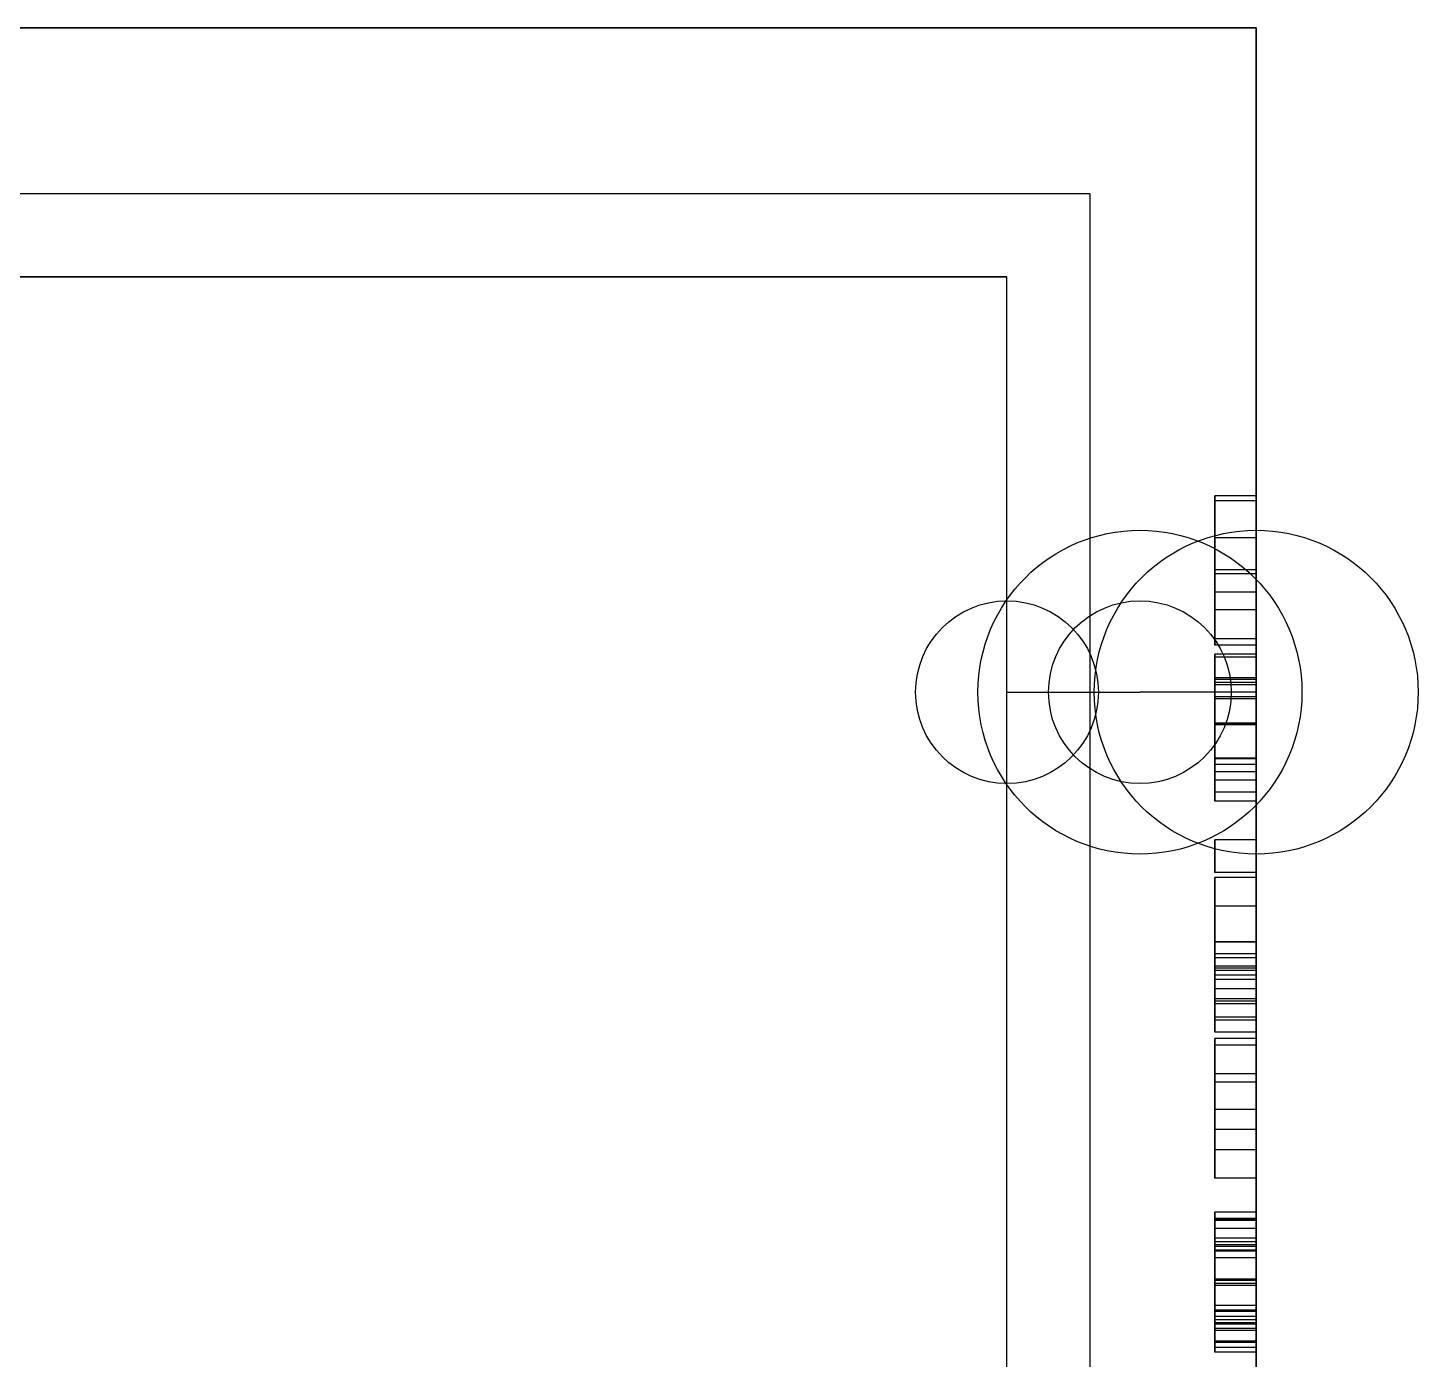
# Model space of a CAD drawing. Extents: x -67 to 67, y -52 to 49.
# Drawn here: x 50.21 to 66.95, y 32.97 to 49 of the extents above; entities that cross this region are included whole.
import ezdxf

# ---------------------------------------------------------------- set-up
doc = ezdxf.new("R2010")
doc.units = 0
doc.layers.add('Cut', color=7, linetype='CONTINUOUS')

msp = doc.modelspace()

# ---------------------------------------------------------------- linework, layer by layer
at = {"layer": 'Cut'}
for p, q in [((-65, 49), (65, 49)), ((-65, 49, -2), (65, 49, -2)), ((-65, 49), (65, 49)), ((-65, 49, -2), (65, 49, -2)), ((65, 49, -26), (-65, 49, -26)), ((65, 49, -26), (-65, 49, -26)), ((65, 49), (65, 49, -2)), ((65, 49), (65, 49, -2)), ((65, 49), (65, -50)), ((65, 49, -2), (65, -50, -2)), ((65, 49), (65, -50)), ((65, 49, -2), (65, 49, -26)), ((65, 49, -2), (65, -50, -2)), ((65, -50, -26), (65, 49, -26)), ((65, 49, -2), (65, 49, -26)), ((65, -50, -26), (65, 49, -26)), ((63, 47, -26), (-63, 47, -26)), ((63, 47, -26), (-63, 47, -26)), ((63, 47, -24), (-63, 47, -24)), ((63, 47, -24), (-63, 47, -24)), ((63, -48, -26), (63, 47, -26)), ((63, 47, -26), (63, 47, -24)), ((63, -48, -26), (63, 47, -26)), ((63, -48, -24), (63, 47, -24)), ((63, 47, -26), (63, 47, -24)), ((63, -48, -24), (63, 47, -24)), ((-62, 46, -2), (62, 46, -2)), ((-62, 46, -2), (62, 46, -2)), ((62, 46, -24), (-62, 46, -24)), ((62, 46, -24), (-62, 46, -24)), ((62, -47, -2), (62, 46, -2)), ((62, -47, -2), (62, 46, -2)), ((62, 46, -2), (62, 46, -24)), ((62, -47, -24), (62, 46, -24)), ((62, 46, -2), (62, 46, -24)), ((62, -47, -24), (62, 46, -24)), ((65, 43.3643, -8), (64.5, 43.3643, -8)), ((64.5, 43.3643, -8), (64.5, 41.5682, -8)), ((65, 43.3643, -7.6943), (64.5, 43.3643, -7.6943)), ((65, 43.3643, -8), (64.5, 43.3643, -8)), ((64.5, 43.3643, -7.6943), (64.5, 43.3643, -8)), ((65, 43.3643, -7.6943), (64.5, 43.3643, -7.6943)), ((64.5, 42.4268, -7.6943), (64.5, 43.3643, -7.6943)), ((64.5, 43.3643, -8), (64.5, 41.5682, -8)), ((64.5, 43.3643, -7.6943), (64.5, 43.3643, -8)), ((64.5, 42.4268, -7.6943), (64.5, 43.3643, -7.6943)), ((65, 43.3643, -8), (65, 41.5682, -8)), ((65, 43.3643, -7.6943), (65, 43.3643, -8)), ((65, 42.4268, -7.6943), (65, 43.3643, -7.6943)), ((65, 43.3643, -8), (65, 41.5682, -8)), ((65, 43.3643, -7.6943), (65, 43.3643, -8)), ((65, 42.4268, -7.6943), (65, 43.3643, -7.6943)), ((65, 43.3032, -6.107), (64.5, 43.3032, -6.107)), ((64.5, 43.3032, -6.107), (64.5, 42.2051, -7.465)), ((65, 43.3032, -5.8803), (64.5, 43.3032, -5.8803)), ((65, 43.3032, -6.107), (64.5, 43.3032, -6.107)), ((64.5, 43.3032, -5.8803), (64.5, 43.3032, -6.107)), ((65, 43.3032, -5.8803), (64.5, 43.3032, -5.8803)), ((64.5, 41.6446, -5.8803), (64.5, 43.3032, -5.8803)), ((64.5, 43.3032, -6.107), (64.5, 42.2051, -7.465)), ((64.5, 43.3032, -5.8803), (64.5, 43.3032, -6.107)), ((64.5, 41.6446, -5.8803), (64.5, 43.3032, -5.8803)), ((65, 43.3032, -6.107), (65, 42.2051, -7.465)), ((65, 43.3032, -5.8803), (65, 43.3032, -6.107)), ((65, 41.6446, -5.8803), (65, 43.3032, -5.8803)), ((65, 43.3032, -6.107), (65, 42.2051, -7.465)), ((65, 43.3032, -5.8803), (65, 43.3032, -6.107)), ((65, 41.6446, -5.8803), (65, 43.3032, -5.8803)), ((65, 42.8599, -6.1541), (64.5, 42.8599, -6.1541)), ((65, 42.8599, -6.1541), (64.5, 42.8599, -6.1541)), ((64.5, 41.5682, -7.7121), (64.5, 42.8599, -6.1541)), ((64.5, 41.5682, -7.7121), (64.5, 42.8599, -6.1541)), ((65, 41.5682, -7.7121), (65, 42.8599, -6.1541)), ((65, 41.5682, -7.7121), (65, 42.8599, -6.1541)), ((65, 42.4726, -6.1656), (64.5, 42.4726, -6.1656)), ((64.5, 42.4726, -6.1656), (64.5, 41.6446, -6.1656)), ((65, 42.4726, -6.1656), (64.5, 42.4726, -6.1656)), ((64.5, 42.4726, -6.1656), (64.5, 41.6446, -6.1656)), ((65, 42.4268, -7.6943), (64.5, 42.4268, -7.6943)), ((65, 42.4268, -7.6943), (64.5, 42.4268, -7.6943)), ((65, 42.4726, -6.1656), (65, 41.6446, -6.1656)), ((65, 42.4726, -6.1656), (65, 41.6446, -6.1656)), ((65, 42.2051, -7.465), (64.5, 42.2051, -7.465)), ((64.5, 42.2051, -7.465), (64.5, 41.9924, -7.7121)), ((65, 42.2051, -7.465), (64.5, 42.2051, -7.465)), ((64.5, 42.2051, -7.465), (64.5, 41.9924, -7.7121)), ((65, 42.2051, -7.465), (65, 41.9924, -7.7121)), ((65, 42.2051, -7.465), (65, 41.9924, -7.7121)), ((65, 41.9924, -7.7121), (64.5, 41.9924, -7.7121)), ((65, 41.9924, -7.7121), (64.5, 41.9924, -7.7121)), ((65, 41.6446, -5.8803), (64.5, 41.6446, -5.8803)), ((65, 41.6446, -6.1656), (64.5, 41.6446, -6.1656)), ((65, 41.6446, -5.8803), (64.5, 41.6446, -5.8803)), ((64.5, 41.6446, -6.1656), (64.5, 41.6446, -5.8803)), ((65, 41.6446, -6.1656), (64.5, 41.6446, -6.1656)), ((64.5, 41.6446, -6.1656), (64.5, 41.6446, -5.8803)), ((65, 41.5682, -8), (64.5, 41.5682, -8)), ((65, 41.5682, -7.7121), (64.5, 41.5682, -7.7121)), ((65, 41.5682, -8), (64.5, 41.5682, -8)), ((65, 41.5682, -7.7121), (64.5, 41.5682, -7.7121)), ((64.5, 41.5682, -8), (64.5, 41.5682, -7.7121)), ((64.5, 41.5682, -8), (64.5, 41.5682, -7.7121)), ((65, 41.6446, -6.1656), (65, 41.6446, -5.8803)), ((65, 41.6446, -6.1656), (65, 41.6446, -5.8803)), ((65, 41.5682, -8), (65, 41.5682, -7.7121)), ((65, 41.5682, -8), (65, 41.5682, -7.7121)), ((65, 41.4561, -7.2293), (64.5, 41.4561, -7.2293)), ((65, 41.4561, -7.2293), (64.5, 41.4561, -7.2293)), ((64.5, 41.1172, -7.1847), (64.5, 41.4561, -7.2293)), ((64.5, 41.1172, -7.1847), (64.5, 41.4561, -7.2293)), ((65, 41.4229, -6.5631), (64.5, 41.4229, -6.5631)), ((64.5, 41.4229, -6.5631), (64.5, 41.0892, -6.614)), ((65, 41.4229, -6.5631), (64.5, 41.4229, -6.5631)), ((64.5, 41.4229, -6.5631), (64.5, 41.0892, -6.614)), ((65, 41.1172, -7.1847), (65, 41.4561, -7.2293)), ((65, 41.1172, -7.1847), (65, 41.4561, -7.2293)), ((65, 41.4229, -6.5631), (65, 41.0892, -6.614)), ((65, 41.4229, -6.5631), (65, 41.0892, -6.614)), ((65, 41.172, -7.7962), (64.5, 41.172, -7.7962)), ((65, 41.172, -7.7962), (64.5, 41.172, -7.7962)), ((65, 41.1541, -6.0586), (64.5, 41.1541, -6.0586)), ((65, 41.1541, -6.0586), (64.5, 41.1541, -6.0586)), ((65, 41.1172, -7.1847), (64.5, 41.1172, -7.1847)), ((65, 41.1172, -7.1847), (64.5, 41.1172, -7.1847)), ((65, 41.0892, -6.614), (64.5, 41.0892, -6.614)), ((65, 41.0892, -6.614), (64.5, 41.0892, -6.614)), ((62, 41, -17.9), (63.6, 41, -17.9)), ((62, 41, -17.9), (63.6, 41, -17.9)), ((65, 41, -20.95), (63.6, 41, -20.95)), ((65, 41, -20.95), (63.6, 41, -20.95)), ((65, 40.9452, -7.5847), (64.5, 40.9452, -7.5847)), ((65, 40.9452, -7.5847), (64.5, 40.9452, -7.5847)), ((65, 40.9197, -6.279), (64.5, 40.9197, -6.279)), ((65, 40.9197, -6.279), (64.5, 40.9197, -6.279)), ((65, 40.6268, -6.1656), (64.5, 40.6268, -6.1656)), ((65, 40.6268, -6.1656), (64.5, 40.6268, -6.1656)), ((65, 40.6127, -5.8803), (64.5, 40.6127, -5.8803)), ((65, 40.6127, -5.8803), (64.5, 40.6127, -5.8803)), ((65, 40.6115, -8), (64.5, 40.6115, -8)), ((65, 40.6115, -8), (64.5, 40.6115, -8)), ((65, 40.6076, -7.7146), (64.5, 40.6076, -7.7146)), ((65, 40.6076, -7.7146), (64.5, 40.6076, -7.7146)), ((65, 40.2038, -6.3516), (64.5, 40.2038, -6.3516)), ((65, 40.2038, -6.3516), (64.5, 40.2038, -6.3516)), ((65, 40.1987, -7.5299), (64.5, 40.1987, -7.5299)), ((65, 40.1987, -7.5299), (64.5, 40.1987, -7.5299)), ((65, 40.1287, -6.0038), (64.5, 40.1287, -6.0038)), ((65, 40.1287, -6.0038), (64.5, 40.1287, -6.0038)), ((65, 40.042, -6.9389), (64.5, 40.042, -6.9389)), ((65, 40.042, -6.9389), (64.5, 40.042, -6.9389)), ((65, 39.9414, -7.7287), (64.5, 39.9414, -7.7287)), ((65, 39.9414, -7.7287), (64.5, 39.9414, -7.7287)), ((65, 39.7962, -6.3732), (64.5, 39.7962, -6.3732)), ((65, 39.7962, -6.3732), (64.5, 39.7962, -6.3732)), ((65, 39.6879, -6.9478), (64.5, 39.6879, -6.9478)), ((65, 39.6879, -6.9478), (64.5, 39.6879, -6.9478)), ((65, 39.2229, -8), (64.5, 39.2229, -8)), ((64.5, 39.2229, -8), (64.5, 38.8306, -8)), ((65, 39.2229, -7.5924), (64.5, 39.2229, -7.5924)), ((65, 39.2229, -8), (64.5, 39.2229, -8)), ((64.5, 39.2229, -7.5924), (64.5, 39.2229, -8)), ((65, 39.2229, -7.5924), (64.5, 39.2229, -7.5924)), ((64.5, 38.8306, -7.5924), (64.5, 39.2229, -7.5924)), ((64.5, 39.2229, -8), (64.5, 38.8306, -8)), ((64.5, 39.2229, -7.5924), (64.5, 39.2229, -8)), ((64.5, 38.8306, -7.5924), (64.5, 39.2229, -7.5924)), ((65, 39.2229, -8), (65, 38.8306, -8)), ((65, 39.2229, -7.5924), (65, 39.2229, -8)), ((65, 38.8306, -7.5924), (65, 39.2229, -7.5924)), ((65, 39.2229, -8), (65, 38.8306, -8)), ((65, 39.2229, -7.5924), (65, 39.2229, -8)), ((65, 38.8306, -7.5924), (65, 39.2229, -7.5924)), ((65, 38.8306, -8), (64.5, 38.8306, -8)), ((65, 38.8306, -7.5924), (64.5, 38.8306, -7.5924)), ((65, 38.8306, -8), (64.5, 38.8306, -8)), ((65, 38.8306, -7.5924), (64.5, 38.8306, -7.5924)), ((64.5, 38.8306, -8), (64.5, 38.8306, -7.5924)), ((64.5, 38.8306, -8), (64.5, 38.8306, -7.5924)), ((65, 38.7669, -5.8803), (64.5, 38.7669, -5.8803)), ((64.5, 38.7669, -5.8803), (64.5, 37.9949, -8.0038)), ((65, 38.7669, -5.8803), (64.5, 38.7669, -5.8803)), ((64.5, 38.4229, -5.8803), (64.5, 38.7669, -5.8803)), ((64.5, 38.7669, -5.8803), (64.5, 37.9949, -8.0038)), ((64.5, 38.4229, -5.8803), (64.5, 38.7669, -5.8803)), ((65, 38.8306, -8), (65, 38.8306, -7.5924)), ((65, 38.8306, -8), (65, 38.8306, -7.5924)), ((65, 38.7669, -5.8803), (65, 37.9949, -8.0038)), ((65, 38.4229, -5.8803), (65, 38.7669, -5.8803)), ((65, 38.7669, -5.8803), (65, 37.9949, -8.0038)), ((65, 38.4229, -5.8803), (65, 38.7669, -5.8803)), ((65, 38.4229, -5.8803), (64.5, 38.4229, -5.8803)), ((65, 38.4229, -5.8803), (64.5, 38.4229, -5.8803)), ((64.5, 37.9898, -7.1248), (64.5, 38.4229, -5.8803)), ((64.5, 37.9898, -7.1248), (64.5, 38.4229, -5.8803)), ((65, 37.9898, -7.1248), (65, 38.4229, -5.8803)), ((65, 37.9898, -7.1248), (65, 38.4229, -5.8803)), ((65, 37.9949, -8.0038), (64.5, 37.9949, -8.0038)), ((65, 37.9949, -8.0038), (64.5, 37.9949, -8.0038)), ((65, 37.9898, -7.1248), (64.5, 37.9898, -7.1248)), ((65, 37.9898, -7.1248), (64.5, 37.9898, -7.1248)), ((65, 37.8484, -7.6115), (64.5, 37.8484, -7.6115)), ((65, 37.8484, -7.6115), (64.5, 37.8484, -7.6115)), ((65, 37.8025, -8.4777), (64.5, 37.8025, -8.4777)), ((65, 37.8025, -8.4777), (64.5, 37.8025, -8.4777)), ((65, 37.7006, -7.1172), (64.5, 37.7006, -7.1172)), ((65, 37.7006, -7.1172), (64.5, 37.7006, -7.1172)), ((64.5, 37.279, -5.8803), (64.5, 37.7006, -7.1172)), ((64.5, 37.279, -5.8803), (64.5, 37.7006, -7.1172)), ((65, 37.6777, -8), (64.5, 37.6777, -8)), ((64.5, 37.6777, -8), (64.5, 36.9083, -5.8803)), ((65, 37.6777, -8), (64.5, 37.6777, -8)), ((64.5, 37.6777, -8), (64.5, 36.9083, -5.8803)), ((65, 37.279, -5.8803), (65, 37.7006, -7.1172)), ((65, 37.279, -5.8803), (65, 37.7006, -7.1172)), ((65, 37.6777, -8), (65, 36.9083, -5.8803)), ((65, 37.6777, -8), (65, 36.9083, -5.8803)), ((65, 37.6471, -8.0854), (64.5, 37.6471, -8.0854)), ((65, 37.6471, -8.0854), (64.5, 37.6471, -8.0854)), ((65, 37.5924, -8.7338), (64.5, 37.5924, -8.7338)), ((65, 37.5924, -8.7338), (64.5, 37.5924, -8.7338)), ((65, 37.5427, -8.3427), (64.5, 37.5427, -8.3427)), ((65, 37.5427, -8.3427), (64.5, 37.5427, -8.3427)), ((65, 37.4293, -8.451), (64.5, 37.4293, -8.451)), ((65, 37.4293, -8.451), (64.5, 37.4293, -8.451)), ((65, 37.3096, -8.8153), (64.5, 37.3096, -8.8153)), ((65, 37.3096, -8.8153), (64.5, 37.3096, -8.8153)), ((65, 37.279, -5.8803), (64.5, 37.279, -5.8803)), ((65, 37.279, -5.8803), (64.5, 37.279, -5.8803)), ((64.5, 36.9083, -5.8803), (64.5, 37.279, -5.8803)), ((64.5, 36.9083, -5.8803), (64.5, 37.279, -5.8803)), ((65, 37.2459, -8.4892), (64.5, 37.2459, -8.4892)), ((65, 37.2459, -8.4892), (64.5, 37.2459, -8.4892)), ((65, 36.9083, -5.8803), (65, 37.279, -5.8803)), ((65, 36.9083, -5.8803), (65, 37.279, -5.8803)), ((65, 37.0879, -8.7745), (64.5, 37.0879, -8.7745)), ((65, 37.0879, -8.7745), (64.5, 37.0879, -8.7745)), ((64.5, 37.0879, -8.7745), (64.5, 37.0497, -8.4586)), ((64.5, 37.0879, -8.7745), (64.5, 37.0497, -8.4586)), ((65, 37.0497, -8.4586), (64.5, 37.0497, -8.4586)), ((65, 37.0497, -8.4586), (64.5, 37.0497, -8.4586)), ((65, 37.0879, -8.7745), (65, 37.0497, -8.4586)), ((65, 37.0879, -8.7745), (65, 37.0497, -8.4586)), ((65, 36.9083, -5.8803), (64.5, 36.9083, -5.8803)), ((65, 36.9083, -5.8803), (64.5, 36.9083, -5.8803)), ((65, 36.8293, -8), (64.5, 36.8293, -8)), ((64.5, 36.8293, -8), (64.5, 36.4051, -8)), ((65, 36.8293, -8), (64.5, 36.8293, -8)), ((64.5, 35.9758, -6.6662), (64.5, 36.8293, -8)), ((64.5, 36.8293, -8), (64.5, 36.4051, -8)), ((64.5, 35.9758, -6.6662), (64.5, 36.8293, -8)), ((65, 36.8293, -8), (65, 36.4051, -8)), ((65, 35.9758, -6.6662), (65, 36.8293, -8)), ((65, 36.8293, -8), (65, 36.4051, -8)), ((65, 35.9758, -6.6662), (65, 36.8293, -8)), ((65, 36.7516, -5.8803), (64.5, 36.7516, -5.8803)), ((64.5, 36.7516, -5.8803), (64.5, 35.9758, -6.6662)), ((65, 36.7516, -5.8803), (64.5, 36.7516, -5.8803)), ((64.5, 36.3057, -5.8803), (64.5, 36.7516, -5.8803)), ((64.5, 36.7516, -5.8803), (64.5, 35.9758, -6.6662)), ((64.5, 36.3057, -5.8803), (64.5, 36.7516, -5.8803)), ((65, 36.7516, -5.8803), (65, 35.9758, -6.6662)), ((65, 36.3057, -5.8803), (65, 36.7516, -5.8803)), ((65, 36.7516, -5.8803), (65, 35.9758, -6.6662)), ((65, 36.3057, -5.8803), (65, 36.7516, -5.8803)), ((65, 36.4051, -8), (64.5, 36.4051, -8)), ((64.5, 36.4051, -8), (64.5, 35.735, -6.9159)), ((65, 36.4051, -8), (64.5, 36.4051, -8)), ((64.5, 36.4051, -8), (64.5, 35.735, -6.9159)), ((65, 36.4051, -8), (65, 35.735, -6.9159)), ((65, 36.4051, -8), (65, 35.735, -6.9159)), ((65, 36.3057, -5.8803), (64.5, 36.3057, -5.8803)), ((65, 36.3057, -5.8803), (64.5, 36.3057, -5.8803)), ((64.5, 35.4917, -6.7427), (64.5, 36.3057, -5.8803)), ((64.5, 35.4917, -6.7427), (64.5, 36.3057, -5.8803)), ((65, 35.4917, -6.7427), (65, 36.3057, -5.8803)), ((65, 35.4917, -6.7427), (65, 36.3057, -5.8803)), ((65, 35.9758, -6.6662), (64.5, 35.9758, -6.6662)), ((65, 35.9758, -6.6662), (64.5, 35.9758, -6.6662)), ((65, 35.735, -6.9159), (64.5, 35.735, -6.9159)), ((64.5, 35.735, -6.9159), (64.5, 35.4917, -7.1592)), ((65, 35.735, -6.9159), (64.5, 35.735, -6.9159)), ((64.5, 35.735, -6.9159), (64.5, 35.4917, -7.1592)), ((65, 35.735, -6.9159), (65, 35.4917, -7.1592)), ((65, 35.735, -6.9159), (65, 35.4917, -7.1592)), ((65, 35.4917, -8), (64.5, 35.4917, -8)), ((64.5, 35.4917, -8), (64.5, 35.1478, -8)), ((65, 35.4917, -7.1592), (64.5, 35.4917, -7.1592)), ((65, 35.4917, -8), (64.5, 35.4917, -8)), ((64.5, 35.4917, -7.1592), (64.5, 35.4917, -8)), ((65, 35.4917, -7.1592), (64.5, 35.4917, -7.1592)), ((65, 35.4917, -6.7427), (64.5, 35.4917, -6.7427)), ((65, 35.4917, -5.1465), (64.5, 35.4917, -5.1465)), ((65, 35.4917, -6.7427), (64.5, 35.4917, -6.7427)), ((64.5, 35.4917, -5.1465), (64.5, 35.4917, -6.7427)), ((65, 35.4917, -5.1465), (64.5, 35.4917, -5.1465)), ((64.5, 35.1478, -5.1465), (64.5, 35.4917, -5.1465)), ((64.5, 35.4917, -8), (64.5, 35.1478, -8)), ((64.5, 35.4917, -7.1592), (64.5, 35.4917, -8)), ((64.5, 35.4917, -5.1465), (64.5, 35.4917, -6.7427)), ((64.5, 35.1478, -5.1465), (64.5, 35.4917, -5.1465)), ((65, 35.4917, -8), (65, 35.1478, -8)), ((65, 35.4917, -7.1592), (65, 35.4917, -8)), ((65, 35.4917, -5.1465), (65, 35.4917, -6.7427)), ((65, 35.1478, -5.1465), (65, 35.4917, -5.1465)), ((65, 35.4917, -8), (65, 35.1478, -8)), ((65, 35.4917, -7.1592), (65, 35.4917, -8)), ((65, 35.4917, -5.1465), (65, 35.4917, -6.7427)), ((65, 35.1478, -5.1465), (65, 35.4917, -5.1465)), ((65, 35.1478, -8), (64.5, 35.1478, -8)), ((65, 35.1478, -5.1465), (64.5, 35.1478, -5.1465)), ((65, 35.1478, -8), (64.5, 35.1478, -8)), ((65, 35.1478, -5.1465), (64.5, 35.1478, -5.1465)), ((64.5, 35.1478, -8), (64.5, 35.1478, -5.1465)), ((64.5, 35.1478, -8), (64.5, 35.1478, -5.1465)), ((65, 35.1478, -8), (65, 35.1478, -5.1465)), ((65, 35.1478, -8), (65, 35.1478, -5.1465)), ((65, 34.7376, -7.3592), (64.5, 34.7376, -7.3592)), ((65, 34.7376, -7.3592), (64.5, 34.7376, -7.3592)), ((65, 34.6611, -6.4866), (64.5, 34.6611, -6.4866)), ((64.5, 34.6611, -6.4866), (64.5, 34.3248, -6.5325)), ((65, 34.6611, -6.4866), (64.5, 34.6611, -6.4866)), ((64.5, 34.6611, -6.4866), (64.5, 34.3248, -6.5325)), ((65, 34.6548, -7.065), (64.5, 34.6548, -7.065)), ((65, 34.6548, -7.065), (64.5, 34.6548, -7.065)), ((65, 34.6611, -6.4866), (65, 34.3248, -6.5325)), ((65, 34.6611, -6.4866), (65, 34.3248, -6.5325)), ((65, 34.6369, -7.6828), (64.5, 34.6369, -7.6828)), ((65, 34.6369, -7.6828), (64.5, 34.6369, -7.6828)), ((65, 34.5414, -6.1516), (64.5, 34.5414, -6.1516)), ((65, 34.5414, -6.1516), (64.5, 34.5414, -6.1516)), ((65, 34.428, -6.8841), (64.5, 34.428, -6.8841)), ((65, 34.428, -6.8841), (64.5, 34.428, -6.8841)), ((65, 34.3834, -7.3936), (64.5, 34.3834, -7.3936)), ((65, 34.3834, -7.3936), (64.5, 34.3834, -7.3936)), ((65, 34.3465, -7.9172), (64.5, 34.3465, -7.9172)), ((65, 34.3465, -7.9172), (64.5, 34.3465, -7.9172)), ((65, 34.3248, -6.5325), (64.5, 34.3248, -6.5325)), ((65, 34.3248, -6.5325), (64.5, 34.3248, -6.5325)), ((65, 34.2828, -7.2115), (64.5, 34.2828, -7.2115)), ((65, 34.2828, -7.2115), (64.5, 34.2828, -7.2115)), ((65, 34.2752, -5.9541), (64.5, 34.2752, -5.9541)), ((65, 34.2752, -5.9541), (64.5, 34.2752, -5.9541)), ((65, 34.2688, -7.6191), (64.5, 34.2688, -7.6191)), ((65, 34.2688, -7.6191), (64.5, 34.2688, -7.6191)), ((65, 34.1911, -6.2624), (64.5, 34.1911, -6.2624)), ((65, 34.1911, -6.2624), (64.5, 34.1911, -6.2624)), ((65, 33.9312, -7.0955), (64.5, 33.9312, -7.0955)), ((65, 33.9312, -7.0955), (64.5, 33.9312, -7.0955)), ((65, 33.9197, -8), (64.5, 33.9197, -8)), ((65, 33.9197, -8), (64.5, 33.9197, -8)), ((65, 33.9197, -6.7248), (64.5, 33.9197, -6.7248)), ((65, 33.9197, -6.7248), (64.5, 33.9197, -6.7248)), ((65, 33.9172, -7.7146), (64.5, 33.9172, -7.7146)), ((65, 33.9172, -7.7146), (64.5, 33.9172, -7.7146)), ((65, 33.8815, -6.1656), (64.5, 33.8815, -6.1656)), ((65, 33.8815, -6.1656), (64.5, 33.8815, -6.1656)), ((65, 33.8561, -5.8803), (64.5, 33.8561, -5.8803)), ((65, 33.8561, -5.8803), (64.5, 33.8561, -5.8803)), ((65, 33.6153, -6.6369), (64.5, 33.6153, -6.6369)), ((65, 33.6153, -6.6369), (64.5, 33.6153, -6.6369)), ((65, 33.5592, -5.921), (64.5, 33.5592, -5.921)), ((65, 33.5592, -5.921), (64.5, 33.5592, -5.921)), ((65, 33.5516, -7.5987), (64.5, 33.5516, -7.5987)), ((65, 33.5516, -7.5987), (64.5, 33.5516, -7.5987)), ((65, 33.5427, -6.2433), (64.5, 33.5427, -6.2433)), ((65, 33.5427, -6.2433), (64.5, 33.5427, -6.2433)), ((65, 33.4841, -6.5465), (64.5, 33.4841, -6.5465)), ((65, 33.4841, -6.5465), (64.5, 33.4841, -6.5465)), ((65, 33.442, -6.4268), (64.5, 33.442, -6.4268)), ((65, 33.442, -6.4268), (64.5, 33.442, -6.4268)), ((65, 33.4064, -6.9299), (64.5, 33.4064, -6.9299)), ((65, 33.4064, -6.9299), (64.5, 33.4064, -6.9299)), ((65, 33.3924, -7.2662), (64.5, 33.3924, -7.2662)), ((65, 33.3924, -7.2662), (64.5, 33.3924, -7.2662)), ((64.5, 33.0522, -7.3197), (64.5, 33.3924, -7.2662)), ((64.5, 33.0522, -7.3197), (64.5, 33.3924, -7.2662)), ((65, 33.3401, -6.0217), (64.5, 33.3401, -6.0217)), ((65, 33.3401, -6.0217), (64.5, 33.3401, -6.0217)), ((65, 33.3159, -7.8293), (64.5, 33.3159, -7.8293)), ((65, 33.3159, -7.8293), (64.5, 33.3159, -7.8293)), ((65, 33.0522, -7.3197), (65, 33.3924, -7.2662)), ((65, 33.0522, -7.3197), (65, 33.3924, -7.2662)), ((65, 33.1847, -6.7376), (64.5, 33.1847, -6.7376)), ((65, 33.1847, -6.7376), (64.5, 33.1847, -6.7376)), ((65, 33.1707, -6.214), (64.5, 33.1707, -6.214)), ((65, 33.1707, -6.214), (64.5, 33.1707, -6.214)), ((65, 33.1096, -6.465), (64.5, 33.1096, -6.465)), ((65, 33.1096, -6.465), (64.5, 33.1096, -6.465)), ((65, 33.0522, -7.3197), (64.5, 33.0522, -7.3197)), ((65, 33.0522, -7.3197), (64.5, 33.0522, -7.3197))]:
    msp.add_line(p, q, dxfattribs=at)
for centre, radius in [((63.6, 41), 1.95), ((63.6, 41), 1.95), ((65, 41), 1.95), ((65, 41), 1.95), ((62, 41), 1.1), ((62, 41), 1.1), ((63.6, 41), 1.1), ((63.6, 41), 1.1)]:
    msp.add_circle(centre, radius, dxfattribs=at)
for points in [[(64.5, 42.8599, -6.1541), (64.5, 42.6408, -6.1656), (64.5, 42.4726, -6.1656)], [(64.5, 42.8599, -6.1541), (64.5, 42.6408, -6.1656), (64.5, 42.4726, -6.1656)], [(65, 42.8599, -6.1541), (65, 42.6408, -6.1656), (65, 42.4726, -6.1656)], [(65, 42.8599, -6.1541), (65, 42.6408, -6.1656), (65, 42.4726, -6.1656)], [(64.5, 41.9924, -7.7121), (64.5, 42.2242, -7.6943), (64.5, 42.4268, -7.6943)], [(64.5, 41.9924, -7.7121), (64.5, 42.2242, -7.6943), (64.5, 42.4268, -7.6943)], [(65, 41.9924, -7.7121), (65, 42.2242, -7.6943), (65, 42.4268, -7.6943)], [(65, 41.9924, -7.7121), (65, 42.2242, -7.6943), (65, 42.4268, -7.6943)], [(64.5, 41.4561, -7.2293), (64.5, 41.4, -7.5911), (64.5, 41.172, -7.7962)], [(64.5, 41.4561, -7.2293), (64.5, 41.4, -7.5911), (64.5, 41.172, -7.7962)], [(64.5, 41.1541, -6.0586), (64.5, 41.3643, -6.2357), (64.5, 41.4229, -6.5631)], [(64.5, 41.1541, -6.0586), (64.5, 41.3643, -6.2357), (64.5, 41.4229, -6.5631)], [(65, 41.4561, -7.2293), (65, 41.4, -7.5911), (65, 41.172, -7.7962)], [(65, 41.4561, -7.2293), (65, 41.4, -7.5911), (65, 41.172, -7.7962)], [(65, 41.1541, -6.0586), (65, 41.3643, -6.2357), (65, 41.4229, -6.5631)], [(65, 41.1541, -6.0586), (65, 41.3643, -6.2357), (65, 41.4229, -6.5631)], [(64.5, 41.172, -7.7962), (64.5, 40.9439, -8), (64.5, 40.6115, -8)], [(64.5, 41.172, -7.7962), (64.5, 40.9439, -8), (64.5, 40.6115, -8)], [(64.5, 40.6127, -5.8803), (64.5, 40.9439, -5.8803), (64.5, 41.1541, -6.0586)], [(64.5, 40.6127, -5.8803), (64.5, 40.9439, -5.8803), (64.5, 41.1541, -6.0586)], [(64.5, 40.9452, -7.5847), (64.5, 41.0815, -7.4548), (64.5, 41.1172, -7.1847)], [(64.5, 40.9452, -7.5847), (64.5, 41.0815, -7.4548), (64.5, 41.1172, -7.1847)], [(64.5, 41.0892, -6.614), (64.5, 41.0408, -6.3911), (64.5, 40.9197, -6.279)], [(64.5, 41.0892, -6.614), (64.5, 41.0408, -6.3911), (64.5, 40.9197, -6.279)], [(65, 41.172, -7.7962), (65, 40.9439, -8), (65, 40.6115, -8)], [(65, 41.172, -7.7962), (65, 40.9439, -8), (65, 40.6115, -8)], [(65, 40.6127, -5.8803), (65, 40.9439, -5.8803), (65, 41.1541, -6.0586)], [(65, 40.6127, -5.8803), (65, 40.9439, -5.8803), (65, 41.1541, -6.0586)], [(65, 40.9452, -7.5847), (65, 41.0815, -7.4548), (65, 41.1172, -7.1847)], [(65, 40.9452, -7.5847), (65, 41.0815, -7.4548), (65, 41.1172, -7.1847)], [(65, 41.0892, -6.614), (65, 41.0408, -6.3911), (65, 40.9197, -6.279)], [(65, 41.0892, -6.614), (65, 41.0408, -6.3911), (65, 40.9197, -6.279)], [(64.5, 40.6076, -7.7146), (64.5, 40.8102, -7.7146), (64.5, 40.9452, -7.5847)], [(64.5, 40.6076, -7.7146), (64.5, 40.8102, -7.7146), (64.5, 40.9452, -7.5847)], [(64.5, 40.9197, -6.279), (64.5, 40.7987, -6.1656), (64.5, 40.6268, -6.1656)], [(64.5, 40.9197, -6.279), (64.5, 40.7987, -6.1656), (64.5, 40.6268, -6.1656)], [(65, 40.6076, -7.7146), (65, 40.8102, -7.7146), (65, 40.9452, -7.5847)], [(65, 40.6076, -7.7146), (65, 40.8102, -7.7146), (65, 40.9452, -7.5847)], [(65, 40.9197, -6.279), (65, 40.7987, -6.1656), (65, 40.6268, -6.1656)], [(65, 40.9197, -6.279), (65, 40.7987, -6.1656), (65, 40.6268, -6.1656)], [(64.5, 40.6268, -6.1656), (64.5, 40.3669, -6.1656), (64.5, 40.2038, -6.3516)], [(64.5, 40.6268, -6.1656), (64.5, 40.3669, -6.1656), (64.5, 40.2038, -6.3516)], [(64.5, 40.1287, -6.0038), (64.5, 40.3516, -5.8803), (64.5, 40.6127, -5.8803)], [(64.5, 40.1287, -6.0038), (64.5, 40.3516, -5.8803), (64.5, 40.6127, -5.8803)], [(64.5, 40.6115, -8), (64.5, 40.1949, -8), (64.5, 39.9414, -7.7287)], [(64.5, 40.6115, -8), (64.5, 40.1949, -8), (64.5, 39.9414, -7.7287)], [(64.5, 40.1987, -7.5299), (64.5, 40.3554, -7.7146), (64.5, 40.6076, -7.7146)], [(64.5, 40.1987, -7.5299), (64.5, 40.3554, -7.7146), (64.5, 40.6076, -7.7146)], [(65, 40.6268, -6.1656), (65, 40.3669, -6.1656), (65, 40.2038, -6.3516)], [(65, 40.6268, -6.1656), (65, 40.3669, -6.1656), (65, 40.2038, -6.3516)], [(65, 40.1287, -6.0038), (65, 40.3516, -5.8803), (65, 40.6127, -5.8803)], [(65, 40.1287, -6.0038), (65, 40.3516, -5.8803), (65, 40.6127, -5.8803)], [(65, 40.6115, -8), (65, 40.1949, -8), (65, 39.9414, -7.7287)], [(65, 40.6115, -8), (65, 40.1949, -8), (65, 39.9414, -7.7287)], [(65, 40.1987, -7.5299), (65, 40.3554, -7.7146), (65, 40.6076, -7.7146)], [(65, 40.1987, -7.5299), (65, 40.3554, -7.7146), (65, 40.6076, -7.7146)], [(64.5, 40.2038, -6.3516), (64.5, 40.042, -6.5363), (64.5, 40.042, -6.9389)], [(64.5, 40.2038, -6.3516), (64.5, 40.042, -6.5363), (64.5, 40.042, -6.9389)], [(64.5, 40.042, -6.9389), (64.5, 40.042, -7.3452), (64.5, 40.1987, -7.5299)], [(64.5, 40.042, -6.9389), (64.5, 40.042, -7.3452), (64.5, 40.1987, -7.5299)], [(65, 40.2038, -6.3516), (65, 40.042, -6.5363), (65, 40.042, -6.9389)], [(65, 40.2038, -6.3516), (65, 40.042, -6.5363), (65, 40.042, -6.9389)], [(65, 40.042, -6.9389), (65, 40.042, -7.3452), (65, 40.1987, -7.5299)], [(65, 40.042, -6.9389), (65, 40.042, -7.3452), (65, 40.1987, -7.5299)], [(64.5, 39.7962, -6.3732), (64.5, 39.9057, -6.1261), (64.5, 40.1287, -6.0038)], [(64.5, 39.7962, -6.3732), (64.5, 39.9057, -6.1261), (64.5, 40.1287, -6.0038)], [(65, 39.7962, -6.3732), (65, 39.9057, -6.1261), (65, 40.1287, -6.0038)], [(65, 39.7962, -6.3732), (65, 39.9057, -6.1261), (65, 40.1287, -6.0038)], [(64.5, 39.9414, -7.7287), (64.5, 39.6879, -7.4561), (64.5, 39.6879, -6.9478)], [(64.5, 39.9414, -7.7287), (64.5, 39.6879, -7.4561), (64.5, 39.6879, -6.9478)], [(65, 39.9414, -7.7287), (65, 39.6879, -7.4561), (65, 39.6879, -6.9478)], [(65, 39.9414, -7.7287), (65, 39.6879, -7.4561), (65, 39.6879, -6.9478)], [(64.5, 39.6879, -6.9478), (64.5, 39.6879, -6.6191), (64.5, 39.7962, -6.3732)], [(64.5, 39.6879, -6.9478), (64.5, 39.6879, -6.6191), (64.5, 39.7962, -6.3732)], [(65, 39.6879, -6.9478), (65, 39.6879, -6.6191), (65, 39.7962, -6.3732)], [(65, 39.6879, -6.9478), (65, 39.6879, -6.6191), (65, 39.7962, -6.3732)], [(64.5, 37.9949, -8.0038), (64.5, 37.8713, -8.3478), (64.5, 37.8025, -8.4777)], [(64.5, 37.9949, -8.0038), (64.5, 37.8713, -8.3478), (64.5, 37.8025, -8.4777)], [(65, 37.9949, -8.0038), (65, 37.8713, -8.3478), (65, 37.8025, -8.4777)], [(65, 37.9949, -8.0038), (65, 37.8713, -8.3478), (65, 37.8025, -8.4777)], [(64.5, 37.8484, -7.6115), (64.5, 37.907, -7.3618), (64.5, 37.9898, -7.1248)], [(64.5, 37.8484, -7.6115), (64.5, 37.907, -7.3618), (64.5, 37.9898, -7.1248)], [(64.5, 37.7006, -7.1172), (64.5, 37.7834, -7.3516), (64.5, 37.8484, -7.6115)], [(64.5, 37.7006, -7.1172), (64.5, 37.7834, -7.3516), (64.5, 37.8484, -7.6115)], [(65, 37.8484, -7.6115), (65, 37.907, -7.3618), (65, 37.9898, -7.1248)], [(65, 37.8484, -7.6115), (65, 37.907, -7.3618), (65, 37.9898, -7.1248)], [(65, 37.7006, -7.1172), (65, 37.7834, -7.3516), (65, 37.8484, -7.6115)], [(65, 37.7006, -7.1172), (65, 37.7834, -7.3516), (65, 37.8484, -7.6115)], [(64.5, 37.8025, -8.4777), (64.5, 37.7108, -8.6522), (64.5, 37.5924, -8.7338)], [(64.5, 37.8025, -8.4777), (64.5, 37.7108, -8.6522), (64.5, 37.5924, -8.7338)], [(64.5, 37.6471, -8.0854), (64.5, 37.6573, -8.0561), (64.5, 37.6777, -8)], [(64.5, 37.6471, -8.0854), (64.5, 37.6573, -8.0561), (64.5, 37.6777, -8)], [(65, 37.8025, -8.4777), (65, 37.7108, -8.6522), (65, 37.5924, -8.7338)], [(65, 37.8025, -8.4777), (65, 37.7108, -8.6522), (65, 37.5924, -8.7338)], [(65, 37.6471, -8.0854), (65, 37.6573, -8.0561), (65, 37.6777, -8)], [(65, 37.6471, -8.0854), (65, 37.6573, -8.0561), (65, 37.6777, -8)], [(64.5, 37.5427, -8.3427), (64.5, 37.5745, -8.2904), (64.5, 37.6471, -8.0854)], [(64.5, 37.5427, -8.3427), (64.5, 37.5745, -8.2904), (64.5, 37.6471, -8.0854)], [(64.5, 37.5924, -8.7338), (64.5, 37.4739, -8.8153), (64.5, 37.3096, -8.8153)], [(64.5, 37.5924, -8.7338), (64.5, 37.4739, -8.8153), (64.5, 37.3096, -8.8153)], [(64.5, 37.4293, -8.451), (64.5, 37.4981, -8.4127), (64.5, 37.5427, -8.3427)], [(64.5, 37.4293, -8.451), (64.5, 37.4981, -8.4127), (64.5, 37.5427, -8.3427)], [(65, 37.5427, -8.3427), (65, 37.5745, -8.2904), (65, 37.6471, -8.0854)], [(65, 37.5427, -8.3427), (65, 37.5745, -8.2904), (65, 37.6471, -8.0854)], [(65, 37.5924, -8.7338), (65, 37.4739, -8.8153), (65, 37.3096, -8.8153)], [(65, 37.5924, -8.7338), (65, 37.4739, -8.8153), (65, 37.3096, -8.8153)], [(65, 37.4293, -8.451), (65, 37.4981, -8.4127), (65, 37.5427, -8.3427)], [(65, 37.4293, -8.451), (65, 37.4981, -8.4127), (65, 37.5427, -8.3427)], [(64.5, 37.2459, -8.4892), (64.5, 37.3605, -8.4892), (64.5, 37.4293, -8.451)], [(64.5, 37.2459, -8.4892), (64.5, 37.3605, -8.4892), (64.5, 37.4293, -8.451)], [(65, 37.2459, -8.4892), (65, 37.3605, -8.4892), (65, 37.4293, -8.451)], [(65, 37.2459, -8.4892), (65, 37.3605, -8.4892), (65, 37.4293, -8.451)], [(64.5, 37.3096, -8.8153), (64.5, 37.2102, -8.8153), (64.5, 37.0879, -8.7745)], [(64.5, 37.3096, -8.8153), (64.5, 37.2102, -8.8153), (64.5, 37.0879, -8.7745)], [(64.5, 37.0497, -8.4586), (64.5, 37.1618, -8.4892), (64.5, 37.2459, -8.4892)], [(64.5, 37.0497, -8.4586), (64.5, 37.1618, -8.4892), (64.5, 37.2459, -8.4892)], [(65, 37.3096, -8.8153), (65, 37.2102, -8.8153), (65, 37.0879, -8.7745)], [(65, 37.3096, -8.8153), (65, 37.2102, -8.8153), (65, 37.0879, -8.7745)], [(65, 37.0497, -8.4586), (65, 37.1618, -8.4892), (65, 37.2459, -8.4892)], [(65, 37.0497, -8.4586), (65, 37.1618, -8.4892), (65, 37.2459, -8.4892)], [(64.5, 34.7376, -7.3592), (64.5, 34.7376, -7.5299), (64.5, 34.6369, -7.6828)], [(64.5, 34.6548, -7.065), (64.5, 34.7376, -7.1834), (64.5, 34.7376, -7.3592)], [(64.5, 34.7376, -7.3592), (64.5, 34.7376, -7.5299), (64.5, 34.6369, -7.6828)], [(64.5, 34.6548, -7.065), (64.5, 34.7376, -7.1834), (64.5, 34.7376, -7.3592)], [(64.5, 34.5414, -6.1516), (64.5, 34.628, -6.2764), (64.5, 34.6611, -6.4866)], [(64.5, 34.5414, -6.1516), (64.5, 34.628, -6.2764), (64.5, 34.6611, -6.4866)], [(64.5, 34.428, -6.8841), (64.5, 34.5732, -6.9465), (64.5, 34.6548, -7.065)], [(64.5, 34.428, -6.8841), (64.5, 34.5732, -6.9465), (64.5, 34.6548, -7.065)], [(65, 34.7376, -7.3592), (65, 34.7376, -7.5299), (65, 34.6369, -7.6828)], [(65, 34.6548, -7.065), (65, 34.7376, -7.1834), (65, 34.7376, -7.3592)], [(65, 34.7376, -7.3592), (65, 34.7376, -7.5299), (65, 34.6369, -7.6828)], [(65, 34.6548, -7.065), (65, 34.7376, -7.1834), (65, 34.7376, -7.3592)], [(65, 34.5414, -6.1516), (65, 34.628, -6.2764), (65, 34.6611, -6.4866)], [(65, 34.5414, -6.1516), (65, 34.628, -6.2764), (65, 34.6611, -6.4866)], [(65, 34.428, -6.8841), (65, 34.5732, -6.9465), (65, 34.6548, -7.065)], [(65, 34.428, -6.8841), (65, 34.5732, -6.9465), (65, 34.6548, -7.065)], [(64.5, 34.6369, -7.6828), (64.5, 34.5363, -7.8344), (64.5, 34.3465, -7.9172)], [(64.5, 34.6369, -7.6828), (64.5, 34.5363, -7.8344), (64.5, 34.3465, -7.9172)], [(64.5, 34.2752, -5.9541), (64.5, 34.4561, -6.0267), (64.5, 34.5414, -6.1516)], [(64.5, 34.2752, -5.9541), (64.5, 34.4561, -6.0267), (64.5, 34.5414, -6.1516)], [(65, 34.6369, -7.6828), (65, 34.5363, -7.8344), (65, 34.3465, -7.9172)], [(65, 34.6369, -7.6828), (65, 34.5363, -7.8344), (65, 34.3465, -7.9172)], [(65, 34.2752, -5.9541), (65, 34.4561, -6.0267), (65, 34.5414, -6.1516)], [(65, 34.2752, -5.9541), (65, 34.4561, -6.0267), (65, 34.5414, -6.1516)], [(64.5, 33.9197, -6.7248), (64.5, 34.2841, -6.8217), (64.5, 34.428, -6.8841)], [(64.5, 33.9197, -6.7248), (64.5, 34.2841, -6.8217), (64.5, 34.428, -6.8841)], [(64.5, 34.3834, -7.3936), (64.5, 34.3834, -7.2777), (64.5, 34.2828, -7.2115)], [(64.5, 34.2688, -7.6191), (64.5, 34.3834, -7.5223), (64.5, 34.3834, -7.3936)], [(64.5, 34.3834, -7.3936), (64.5, 34.3834, -7.2777), (64.5, 34.2828, -7.2115)], [(64.5, 34.2688, -7.6191), (64.5, 34.3834, -7.5223), (64.5, 34.3834, -7.3936)], [(64.5, 34.3465, -7.9172), (64.5, 34.158, -8), (64.5, 33.9197, -8)], [(64.5, 34.3465, -7.9172), (64.5, 34.158, -8), (64.5, 33.9197, -8)], [(64.5, 34.3248, -6.5325), (64.5, 34.3019, -6.3592), (64.5, 34.1911, -6.2624)], [(64.5, 34.3248, -6.5325), (64.5, 34.3019, -6.3592), (64.5, 34.1911, -6.2624)], [(65, 33.9197, -6.7248), (65, 34.2841, -6.8217), (65, 34.428, -6.8841)], [(65, 33.9197, -6.7248), (65, 34.2841, -6.8217), (65, 34.428, -6.8841)], [(65, 34.3834, -7.3936), (65, 34.3834, -7.2777), (65, 34.2828, -7.2115)], [(65, 34.2688, -7.6191), (65, 34.3834, -7.5223), (65, 34.3834, -7.3936)], [(65, 34.3834, -7.3936), (65, 34.3834, -7.2777), (65, 34.2828, -7.2115)], [(65, 34.2688, -7.6191), (65, 34.3834, -7.5223), (65, 34.3834, -7.3936)], [(65, 34.3465, -7.9172), (65, 34.158, -8), (65, 33.9197, -8)], [(65, 34.3465, -7.9172), (65, 34.158, -8), (65, 33.9197, -8)], [(65, 34.3248, -6.5325), (65, 34.3019, -6.3592), (65, 34.1911, -6.2624)], [(65, 34.3248, -6.5325), (65, 34.3019, -6.3592), (65, 34.1911, -6.2624)], [(64.5, 34.2828, -7.2115), (64.5, 34.2115, -7.1656), (64.5, 33.9312, -7.0955)], [(64.5, 34.2828, -7.2115), (64.5, 34.2115, -7.1656), (64.5, 33.9312, -7.0955)], [(64.5, 33.8561, -5.8803), (64.5, 34.0955, -5.8803), (64.5, 34.2752, -5.9541)], [(64.5, 33.8561, -5.8803), (64.5, 34.0955, -5.8803), (64.5, 34.2752, -5.9541)], [(64.5, 33.9172, -7.7146), (64.5, 34.1541, -7.7146), (64.5, 34.2688, -7.6191)], [(64.5, 33.9172, -7.7146), (64.5, 34.1541, -7.7146), (64.5, 34.2688, -7.6191)], [(64.5, 34.1911, -6.2624), (64.5, 34.0815, -6.1656), (64.5, 33.8815, -6.1656)], [(64.5, 34.1911, -6.2624), (64.5, 34.0815, -6.1656), (64.5, 33.8815, -6.1656)], [(65, 34.2828, -7.2115), (65, 34.2115, -7.1656), (65, 33.9312, -7.0955)], [(65, 34.2828, -7.2115), (65, 34.2115, -7.1656), (65, 33.9312, -7.0955)], [(65, 33.8561, -5.8803), (65, 34.0955, -5.8803), (65, 34.2752, -5.9541)], [(65, 33.8561, -5.8803), (65, 34.0955, -5.8803), (65, 34.2752, -5.9541)], [(65, 33.9172, -7.7146), (65, 34.1541, -7.7146), (65, 34.2688, -7.6191)], [(65, 33.9172, -7.7146), (65, 34.1541, -7.7146), (65, 34.2688, -7.6191)], [(65, 34.1911, -6.2624), (65, 34.0815, -6.1656), (65, 33.8815, -6.1656)], [(65, 34.1911, -6.2624), (65, 34.0815, -6.1656), (65, 33.8815, -6.1656)], [(64.5, 33.9312, -7.0955), (64.5, 33.5529, -7), (64.5, 33.4064, -6.9299)], [(64.5, 33.9312, -7.0955), (64.5, 33.5529, -7), (64.5, 33.4064, -6.9299)], [(64.5, 33.9197, -8), (64.5, 33.5236, -8), (64.5, 33.3159, -7.8293)], [(64.5, 33.6153, -6.6369), (64.5, 33.6675, -6.656), (64.5, 33.9197, -6.7248)], [(64.5, 33.9197, -8), (64.5, 33.5236, -8), (64.5, 33.3159, -7.8293)], [(64.5, 33.6153, -6.6369), (64.5, 33.6675, -6.656), (64.5, 33.9197, -6.7248)], [(64.5, 33.5516, -7.5987), (64.5, 33.6828, -7.7146), (64.5, 33.9172, -7.7146)], [(64.5, 33.5516, -7.5987), (64.5, 33.6828, -7.7146), (64.5, 33.9172, -7.7146)], [(64.5, 33.8815, -6.1656), (64.5, 33.6446, -6.1656), (64.5, 33.5427, -6.2433)], [(64.5, 33.8815, -6.1656), (64.5, 33.6446, -6.1656), (64.5, 33.5427, -6.2433)], [(64.5, 33.5592, -5.921), (64.5, 33.6981, -5.8803), (64.5, 33.8561, -5.8803)], [(64.5, 33.5592, -5.921), (64.5, 33.6981, -5.8803), (64.5, 33.8561, -5.8803)], [(65, 33.9312, -7.0955), (65, 33.5529, -7), (65, 33.4064, -6.9299)], [(65, 33.9312, -7.0955), (65, 33.5529, -7), (65, 33.4064, -6.9299)], [(65, 33.9197, -8), (65, 33.5236, -8), (65, 33.3159, -7.8293)], [(65, 33.6153, -6.6369), (65, 33.6675, -6.656), (65, 33.9197, -6.7248)], [(65, 33.9197, -8), (65, 33.5236, -8), (65, 33.3159, -7.8293)], [(65, 33.6153, -6.6369), (65, 33.6675, -6.656), (65, 33.9197, -6.7248)], [(65, 33.5516, -7.5987), (65, 33.6828, -7.7146), (65, 33.9172, -7.7146)], [(65, 33.5516, -7.5987), (65, 33.6828, -7.7146), (65, 33.9172, -7.7146)], [(65, 33.8815, -6.1656), (65, 33.6446, -6.1656), (65, 33.5427, -6.2433)], [(65, 33.8815, -6.1656), (65, 33.6446, -6.1656), (65, 33.5427, -6.2433)], [(65, 33.5592, -5.921), (65, 33.6981, -5.8803), (65, 33.8561, -5.8803)], [(65, 33.5592, -5.921), (65, 33.6981, -5.8803), (65, 33.8561, -5.8803)], [(64.5, 33.4841, -6.5465), (64.5, 33.5261, -6.6013), (64.5, 33.6153, -6.6369)], [(64.5, 33.4841, -6.5465), (64.5, 33.5261, -6.6013), (64.5, 33.6153, -6.6369)], [(64.5, 33.3401, -6.0217), (64.5, 33.4204, -5.9618), (64.5, 33.5592, -5.921)], [(64.5, 33.3401, -6.0217), (64.5, 33.4204, -5.9618), (64.5, 33.5592, -5.921)], [(64.5, 33.3924, -7.2662), (64.5, 33.4204, -7.4828), (64.5, 33.5516, -7.5987)], [(64.5, 33.3924, -7.2662), (64.5, 33.4204, -7.4828), (64.5, 33.5516, -7.5987)], [(64.5, 33.5427, -6.2433), (64.5, 33.442, -6.321), (64.5, 33.442, -6.4268)], [(64.5, 33.5427, -6.2433), (64.5, 33.442, -6.321), (64.5, 33.442, -6.4268)], [(64.5, 33.442, -6.4268), (64.5, 33.442, -6.493), (64.5, 33.4841, -6.5465)], [(64.5, 33.442, -6.4268), (64.5, 33.442, -6.493), (64.5, 33.4841, -6.5465)], [(65, 33.4841, -6.5465), (65, 33.5261, -6.6013), (65, 33.6153, -6.6369)], [(65, 33.4841, -6.5465), (65, 33.5261, -6.6013), (65, 33.6153, -6.6369)], [(65, 33.3401, -6.0217), (65, 33.4204, -5.9618), (65, 33.5592, -5.921)], [(65, 33.3401, -6.0217), (65, 33.4204, -5.9618), (65, 33.5592, -5.921)], [(65, 33.3924, -7.2662), (65, 33.4204, -7.4828), (65, 33.5516, -7.5987)], [(65, 33.3924, -7.2662), (65, 33.4204, -7.4828), (65, 33.5516, -7.5987)], [(65, 33.5427, -6.2433), (65, 33.442, -6.321), (65, 33.442, -6.4268)], [(65, 33.5427, -6.2433), (65, 33.442, -6.321), (65, 33.442, -6.4268)], [(65, 33.442, -6.4268), (65, 33.442, -6.493), (65, 33.4841, -6.5465)], [(65, 33.442, -6.4268), (65, 33.442, -6.493), (65, 33.4841, -6.5465)], [(64.5, 33.4064, -6.9299), (64.5, 33.2599, -6.8599), (64.5, 33.1847, -6.7376)], [(64.5, 33.4064, -6.9299), (64.5, 33.2599, -6.8599), (64.5, 33.1847, -6.7376)], [(64.5, 33.1707, -6.214), (64.5, 33.2331, -6.0981), (64.5, 33.3401, -6.0217)], [(64.5, 33.1707, -6.214), (64.5, 33.2331, -6.0981), (64.5, 33.3401, -6.0217)], [(64.5, 33.3159, -7.8293), (64.5, 33.1096, -7.6573), (64.5, 33.0522, -7.3197)], [(64.5, 33.3159, -7.8293), (64.5, 33.1096, -7.6573), (64.5, 33.0522, -7.3197)], [(65, 33.4064, -6.9299), (65, 33.2599, -6.8599), (65, 33.1847, -6.7376)], [(65, 33.4064, -6.9299), (65, 33.2599, -6.8599), (65, 33.1847, -6.7376)], [(65, 33.1707, -6.214), (65, 33.2331, -6.0981), (65, 33.3401, -6.0217)], [(65, 33.1707, -6.214), (65, 33.2331, -6.0981), (65, 33.3401, -6.0217)], [(65, 33.3159, -7.8293), (65, 33.1096, -7.6573), (65, 33.0522, -7.3197)], [(65, 33.3159, -7.8293), (65, 33.1096, -7.6573), (65, 33.0522, -7.3197)], [(64.5, 33.1847, -6.7376), (64.5, 33.1096, -6.614), (64.5, 33.1096, -6.465)], [(64.5, 33.1847, -6.7376), (64.5, 33.1096, -6.614), (64.5, 33.1096, -6.465)], [(64.5, 33.1096, -6.465), (64.5, 33.1096, -6.3287), (64.5, 33.1707, -6.214)], [(64.5, 33.1096, -6.465), (64.5, 33.1096, -6.3287), (64.5, 33.1707, -6.214)], [(65, 33.1847, -6.7376), (65, 33.1096, -6.614), (65, 33.1096, -6.465)], [(65, 33.1847, -6.7376), (65, 33.1096, -6.614), (65, 33.1096, -6.465)], [(65, 33.1096, -6.465), (65, 33.1096, -6.3287), (65, 33.1707, -6.214)], [(65, 33.1096, -6.465), (65, 33.1096, -6.3287), (65, 33.1707, -6.214)]]:
    msp.add_open_spline(points, degree=2, dxfattribs=at)

doc.saveas('drawing.dxf')
